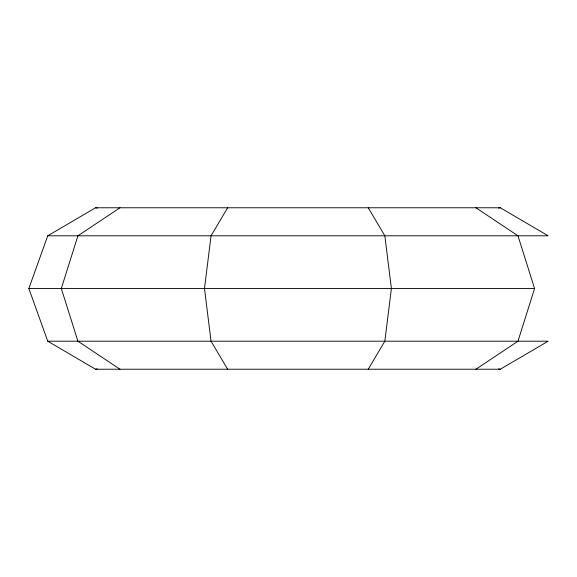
<?xml version="1.0" encoding="UTF-8"?>
<svg xmlns="http://www.w3.org/2000/svg" width="577" height="577" viewBox="0 0 577 577"><rect width="100%" height="100%" fill="white"/><g stroke="black" fill="none" stroke-linecap="round" stroke-linejoin="round"><path stroke-width="0.87" d="M475.917 207.77L517.973 235.805L534.583 288.5L517.973 341.195L475.917 369.23M47.74 341.195L548.15 341.195L500.324 369.23L95.558 369.23L47.74 341.195L28.85 288.5L47.74 235.805L95.558 207.77L500.324 207.77L548.15 235.805L47.74 235.805M227.655 207.77L211.045 235.805L204.489 288.5L211.045 341.195L227.655 369.23M368.227 369.23L384.837 341.195L391.401 288.5L384.837 235.805L368.227 207.77M119.973 207.77L77.917 235.805L61.306 288.5L77.917 341.195L119.973 369.23M498.571 208.088L500.324 207.77M95.558 369.23L97.311 368.912M28.85 288.5L534.583 288.5M95.558 207.77L97.311 208.088M498.571 368.912L500.324 369.23"/></g></svg>
